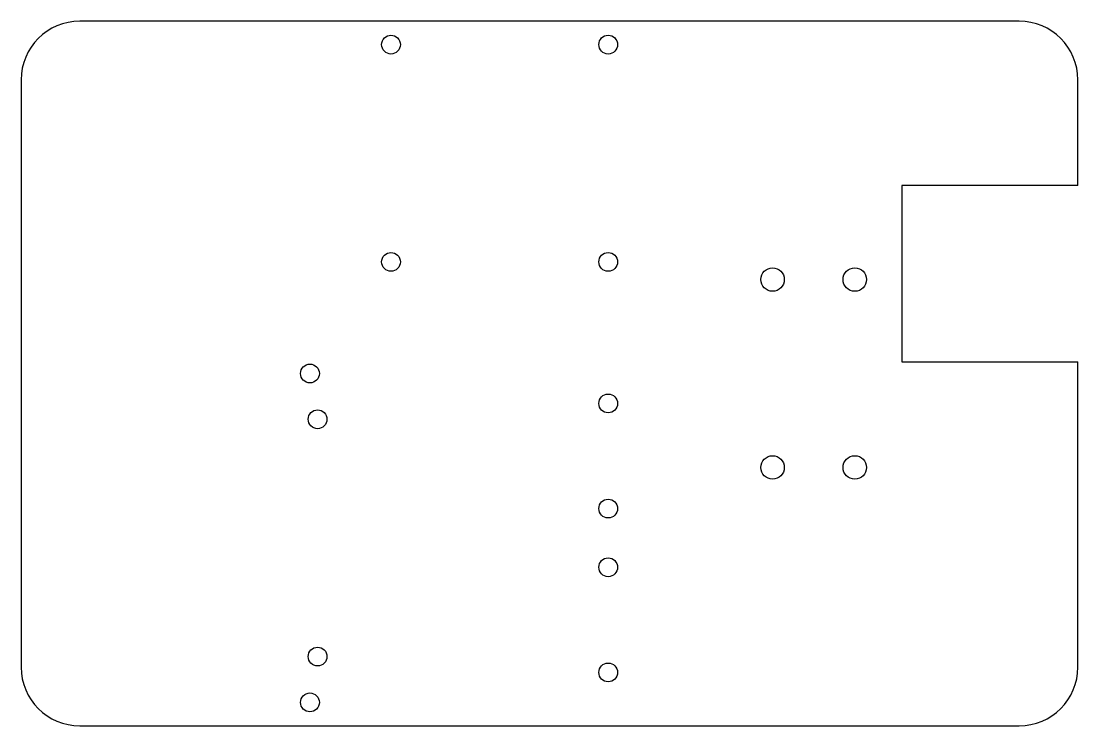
# Model space of a CAD drawing. Header units: millimetres. Extents: x -90 to 90, y -60 to 60.
import ezdxf

# ---------------------------------------------------------------- set-up
doc = ezdxf.new("R2010")
doc.units = ezdxf.units.MM

msp = doc.modelspace()

# ---------------------------------------------------------------- linework, layer by layer
at = {"color": 7, "linetype": 'Continuous', "lineweight": 25}
for p, q in [((80, 60), (-80, 60)), ((-90, 50), (-90, -50)), ((90, 32), (90, 50)), ((60, 32), (60, 2)), ((90, 32), (60, 32)), ((60, 2), (90, 2)), ((90, -50), (90, 2)), ((-80, -60), (80, -60))]:
    msp.add_line(p, q, dxfattribs=at)
for centre, radius in [((-27, 56), 1.6), ((10, 56), 1.6), ((-27, 19), 1.6), ((10, 19), 1.6), ((38, 16), 2), ((52, 16), 2), ((-40.8, 0), 1.6), ((10, -5.1), 1.6), ((-39.5, -7.8), 1.6), ((38, -16), 2), ((52, -16), 2), ((10, -23), 1.6), ((10, -33), 1.6), ((-39.5, -48.2), 1.6), ((10, -50.9), 1.6), ((-40.8, -56), 1.6)]:
    msp.add_circle(centre, radius, dxfattribs=at)
for centre, start, end in [((-80, 50), 90, 180), ((80, 50), 0, 90), ((-80, -50), 180, 270), ((80, -50), 270, 0)]:
    msp.add_arc(centre, 10, start, end, dxfattribs=at)

doc.saveas('drawing.dxf')
